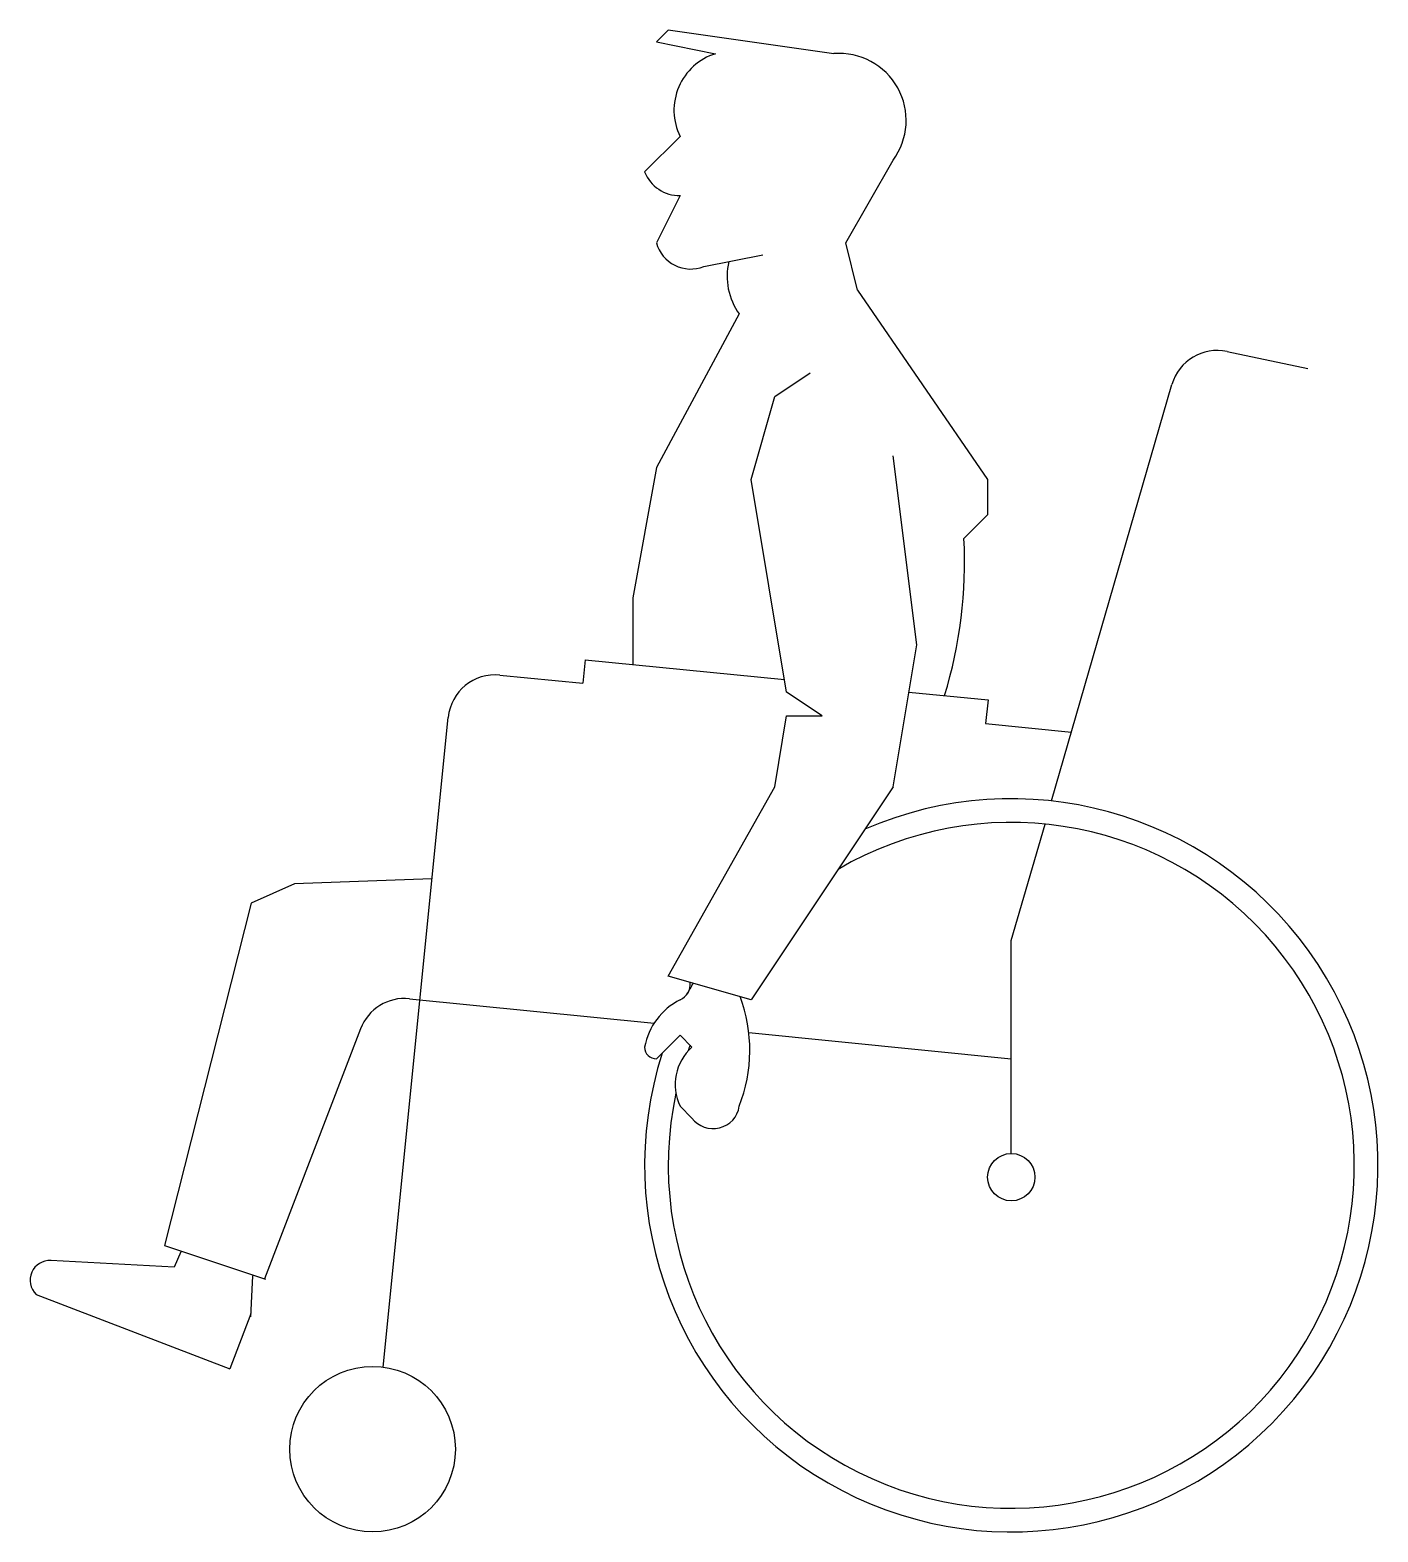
# Model space of a CAD drawing. Extents: x -115 to -1, y 0 to 127.
import ezdxf

# ---------------------------------------------------------------- set-up
doc = ezdxf.new("R2010")
doc.units = 0
doc.header["$LTSCALE"] = 50
doc.header["$MEASUREMENT"] = 0
doc.layers.get('0').update_dxf_attribs({"linetype": 'CONTINUOUS'})

msp = doc.modelspace()

# ---------------------------------------------------------------- linework, layer by layer
at = {"color": 0, "linetype": 'ByBlock'}
for p, q in [((-60.58, 127.13), (-61.58, 126.13)), ((-46.58, 125.13), (-60.58, 127.13)), ((-61.58, 126.13), (-56.58, 125.13)), ((-56.58, 125.13), (-56.58, 125.13)), ((-59.58, 118.13), (-62.58, 115.13)), ((-45.58, 109.13), (-41.58, 116.13)), ((-59.58, 113.13), (-61.58, 109.13)), ((-57.58, 107.13), (-52.58, 108.13)), ((-44.58, 105.13), (-45.58, 109.13)), ((-44.58, 105.13), (-33.58, 89.13)), ((-54.58, 103.13), (-61.58, 90.13)), ((-13.33, 99.95), (-6.5, 98.51)), ((-51.58, 96.13), (-48.58, 98.13)), ((-28.17, 61.94), (-18, 97.15)), ((-53.58, 89.13), (-51.58, 96.13)), ((-39.58, 75.13), (-41.58, 91.13)), ((-61.58, 90.13), (-63.58, 79.13)), ((-50.58, 71.13), (-53.58, 89.13)), ((-33.58, 89.13), (-33.58, 86.13)), ((-33.58, 86.13), (-35.58, 84.13)), ((-63.58, 79.13), (-63.58, 73.48)), ((-41.58, 63.13), (-39.58, 75.13)), ((-67.61, 73.88), (-67.81, 71.89)), ((-67.61, 73.88), (-50.76, 72.2)), ((-74.82, 72.59), (-67.81, 71.89)), ((-47.58, 69.13), (-50.58, 71.13)), ((-40.25, 71.15), (-33.55, 70.48)), ((-33.55, 70.48), (-33.75, 68.49)), ((-84.69, 14.07), (-79.19, 69.01)), ((-51.58, 63.13), (-50.58, 69.13)), ((-50.58, 69.13), (-47.58, 69.13)), ((-33.75, 68.49), (-26.49, 67.76)), ((-60.58, 47.13), (-51.58, 63.13)), ((-41.58, 63.13), (-53.58, 45.13)), ((-31.58, 50.13), (-28.73, 59.99)), ((-92.19, 54.94), (-95.85, 53.31)), ((-80.56, 55.36), (-92.19, 54.94)), ((-95.85, 53.31), (-103.18, 24.36)), ((-31.58, 32.13), (-31.58, 50.13)), ((-53.58, 45.13), (-60.58, 47.13)), ((-82.47, 45.22), (-61.78, 43.15)), ((-86.6, 42.67), (-94.73, 21.54)), ((-59.58, 42.13), (-61.58, 40.13)), ((-58.58, 41.13), (-59.58, 42.13)), ((-53.78, 42.35), (-31.58, 40.13)), ((-58.58, 35.13), (-59.58, 36.13)), ((-103.18, 24.36), (-94.63, 21.51)), ((-102.35, 22.52), (-112.77, 23.08)), ((-101.78, 23.81), (-102.35, 22.52)), ((-95.73, 21.79), (-95.89, 18.32)), ((-114.03, 20.22), (-97.66, 13.93)), ((-95.88, 18.56), (-97.66, 13.93)), ((-86.08, 0.13), (-86.08, 0.15))]:
    msp.add_line(p, q, dxfattribs=at)
for centre, radius in [((-31.58, 30.13), 2), ((-85.58, 7.13), 7)]:
    msp.add_circle(centre, radius, dxfattribs=at)
for centre, radius, start, end in [((-55.1, 120.35), 5, 107.198, 206.4049), ((-46.13, 119.49), 5.66, 323.5474, 94.5619), ((-59.64, 116.29), 3.16, 201.5536, 271.0663), ((-58.69, 109.92), 3, 195.2453, 291.6246), ((-50.16, 106.31), 5.45, 166.8771, 215.7428), ((-14.16, 96.04), 4, 78.0239, 163.8866), ((-73.74, 82.1), 38.21, 342.8691, 3.0474), ((-75.21, 68.61), 4, 84.2894, 174.2894), ((-31.58, 31.13), 31, 162.1787, 113.5555), ((-31.58, 31.13), 29, 167.8678, 120.3365), ((-60.14, 46.43), 1.41, 293.0978, 6.9389), ((-31.58, 31.13), 31, 150.211, 152.2262), ((-82.87, 41.24), 4, 84.2894, 158.9625), ((-57.02, 40.08), 5.66, 116.9023, 169.3579), ((-66.69, 40.86), 13, 338.6586, 20.4079), ((-61.58, 41.13), 1, 180, 270), ((-55.76, 37.96), 4.24, 131.7539, 205.6263), ((-31.58, 31.13), 29, 159.4885, 160.5577), ((-56.79, 36.47), 2.24, 216.8227, 351.2497), ((-112.88, 21.42), 1.66, 86.1156, 226.1974)]:
    msp.add_arc(centre, radius, start, end, dxfattribs=at)

doc.saveas('drawing.dxf')
